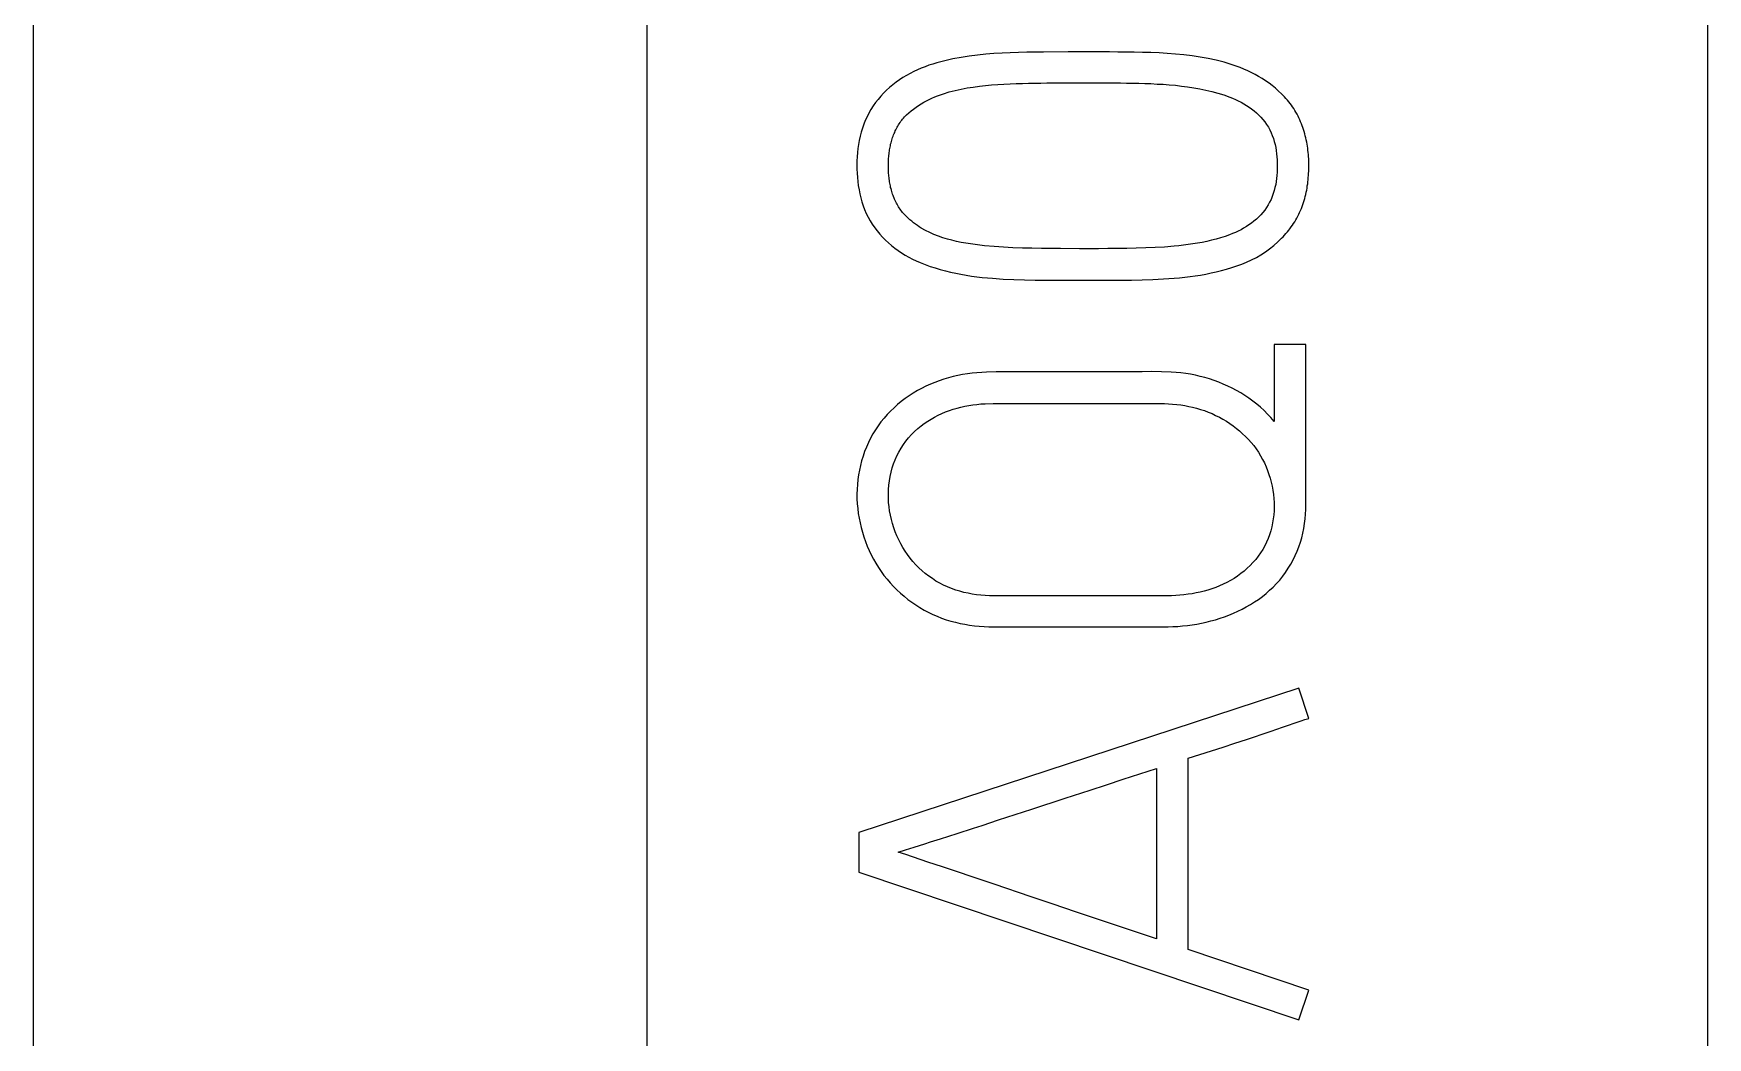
# Model space of a CAD drawing. Header units: inches. Extents: x 9000 to 22395, y 8106 to 17135.
# Drawn here: x 10400.8 to 10414.13, y 8314.31 to 8322.3 of the extents above; entities that cross this region are included whole.
import ezdxf

# ---------------------------------------------------------------- set-up
doc = ezdxf.new("R2010")
doc.units = ezdxf.units.IN
doc.header["$MEASUREMENT"] = 0
doc.layers.add('20000_FRONT_O', color=7, linetype='Continuous')
doc.layers.add('20500_FRONT_O_LABELING', color=7, linetype='Continuous')

msp = doc.modelspace()

# ---------------------------------------------------------------- linework, layer by layer
at = {"layer": '20000_FRONT_O', "linetype": 'Continuous'}
for p, q in [((10400.798, 8294.993), (10400.798, 8517.173)), ((10405.686, 8298.787), (10405.686, 8372.755)), ((10414.129, 8351.649), (10414.129, 8298.104))]:
    msp.add_line(p, q, dxfattribs=at)
at = {"layer": '20500_FRONT_O_LABELING', "linetype": 'Continuous'}
for p, q in [((10409.063, 8321.91), (10409.16, 8321.91)), ((10410.678, 8319.825), (10410.678, 8319.213)), ((10410.93, 8319.825), (10410.678, 8319.825)), ((10410.93, 8318.699), (10410.93, 8319.825)), ((10409.394, 8319.608), (10408.542, 8319.608)), ((10408.484, 8317.577), (10409.796, 8317.577)), ((10410.875, 8317.089), (10407.37, 8315.94)), ((10410.954, 8316.847), (10410.875, 8317.089)), ((10410.459, 8316.681), (10410.521, 8316.701)), ((10410.521, 8316.701), (10410.583, 8316.722)), ((10409.993, 8316.532), (10410.086, 8316.561)), ((10410.086, 8316.561), (10410.18, 8316.59)), ((10410.18, 8316.59), (10410.273, 8316.62)), ((10410.273, 8316.62), (10410.366, 8316.65)), ((10410.366, 8316.65), (10410.459, 8316.681)), ((10409.609, 8316.405), (10409.741, 8316.448)), ((10409.741, 8316.448), (10409.741, 8315.092)), ((10409.993, 8315.008), (10409.993, 8316.532)), ((10409.212, 8316.277), (10409.344, 8316.32)), ((10409.344, 8316.32), (10409.476, 8316.363)), ((10409.476, 8316.363), (10409.609, 8316.405)), ((10408.748, 8316.125), (10409.013, 8316.212)), ((10409.013, 8316.212), (10409.212, 8316.277)), ((10408.484, 8316.039), (10408.682, 8316.104)), ((10408.682, 8316.104), (10408.748, 8316.125)), ((10407.37, 8315.94), (10407.37, 8315.624)), ((10408.02, 8315.889), (10408.153, 8315.932)), ((10408.153, 8315.932), (10408.285, 8315.974)), ((10407.685, 8315.782), (10407.742, 8315.8)), ((10407.744, 8315.763), (10407.685, 8315.782)), ((10407.742, 8315.8), (10407.812, 8315.823)), ((10407.921, 8315.704), (10407.744, 8315.763)), ((10407.812, 8315.823), (10407.897, 8315.85)), ((10407.37, 8315.624), (10410.875, 8314.446)), ((10408.038, 8315.665), (10407.921, 8315.704)), ((10408.156, 8315.626), (10408.038, 8315.665)), ((10408.273, 8315.586), (10408.156, 8315.626)), ((10408.449, 8315.527), (10408.273, 8315.586)), ((10408.743, 8315.427), (10408.449, 8315.527)), ((10408.919, 8315.367), (10408.743, 8315.427)), ((10409.095, 8315.308), (10408.919, 8315.367)), ((10409.271, 8315.249), (10409.095, 8315.308)), ((10409.447, 8315.19), (10409.271, 8315.249)), ((10409.741, 8315.092), (10409.447, 8315.19)), ((10410.954, 8314.683), (10409.993, 8315.008)), ((10410.875, 8314.446), (10410.954, 8314.683))]:
    msp.add_line(p, q, dxfattribs=at)
for points in [[(10408.84, 8322.155), (10408.774, 8322.154), (10408.709, 8322.153), (10408.643, 8322.152), (10408.577, 8322.149), (10408.511, 8322.146), (10408.446, 8322.142), (10408.381, 8322.137), (10408.315, 8322.13), (10408.25, 8322.121), (10408.185, 8322.112), (10408.12, 8322.1), (10408.055, 8322.086), (10407.992, 8322.069), (10407.96, 8322.059), (10407.929, 8322.049), (10407.898, 8322.038), (10407.868, 8322.026), (10407.838, 8322.013), (10407.808, 8321.999), (10407.779, 8321.984), (10407.75, 8321.968), (10407.722, 8321.951), (10407.694, 8321.933), (10407.668, 8321.914), (10407.641, 8321.894), (10407.616, 8321.873), (10407.592, 8321.851), (10407.568, 8321.827), (10407.546, 8321.803), (10407.524, 8321.778), (10407.504, 8321.752), (10407.485, 8321.725), (10407.467, 8321.698), (10407.451, 8321.669), (10407.436, 8321.64), (10407.422, 8321.609), (10407.41, 8321.579), (10407.399, 8321.548), (10407.389, 8321.516), (10407.381, 8321.484), (10407.374, 8321.451), (10407.368, 8321.419), (10407.363, 8321.386), (10407.36, 8321.354), (10407.357, 8321.321), (10407.356, 8321.288), (10407.355, 8321.255), (10407.355, 8321.222), (10407.357, 8321.189), (10407.359, 8321.156), (10407.362, 8321.123), (10407.366, 8321.091), (10407.372, 8321.058), (10407.378, 8321.026), (10407.386, 8320.994), (10407.395, 8320.962), (10407.406, 8320.931), (10407.417, 8320.9), (10407.43, 8320.869), (10407.445, 8320.84), (10407.461, 8320.811), (10407.478, 8320.783), (10407.497, 8320.756), (10407.516, 8320.73), (10407.537, 8320.705), (10407.559, 8320.68), (10407.582, 8320.657), (10407.606, 8320.634), (10407.631, 8320.613), (10407.657, 8320.592), (10407.683, 8320.573), (10407.711, 8320.555), (10407.739, 8320.537), (10407.768, 8320.521), (10407.797, 8320.505), (10407.827, 8320.491), (10407.858, 8320.478)], [(10410.737, 8321.821), (10410.713, 8321.844), (10410.689, 8321.866), (10410.663, 8321.887), (10410.637, 8321.907), (10410.61, 8321.926), (10410.582, 8321.944), (10410.554, 8321.96), (10410.526, 8321.976), (10410.496, 8321.991), (10410.467, 8322.005), (10410.437, 8322.019), (10410.406, 8322.031), (10410.375, 8322.043), (10410.344, 8322.054), (10410.313, 8322.064), (10410.281, 8322.073), (10410.217, 8322.09), (10410.153, 8322.104), (10410.089, 8322.115), (10410.024, 8322.125), (10409.958, 8322.133), (10409.893, 8322.139), (10409.827, 8322.144), (10409.761, 8322.148), (10409.695, 8322.15), (10409.629, 8322.152), (10409.563, 8322.154), (10409.498, 8322.155), (10409.432, 8322.155), (10409.366, 8322.156), (10409.3, 8322.157), (10409.235, 8322.157), (10409.169, 8322.157), (10409.103, 8322.157), (10409.038, 8322.156), (10408.84, 8322.155)], [(10407.749, 8321.654), (10407.768, 8321.671), (10407.787, 8321.686), (10407.806, 8321.701), (10407.826, 8321.716), (10407.846, 8321.729), (10407.867, 8321.742), (10407.888, 8321.755), (10407.909, 8321.766), (10407.931, 8321.777), (10407.953, 8321.787), (10407.975, 8321.797), (10407.998, 8321.806), (10408.044, 8321.823), (10408.091, 8321.837), (10408.138, 8321.849), (10408.186, 8321.86), (10408.234, 8321.869), (10408.282, 8321.876), (10408.331, 8321.883), (10408.379, 8321.888), (10408.428, 8321.893), (10408.477, 8321.896), (10408.526, 8321.899), (10408.575, 8321.902), (10408.624, 8321.903), (10408.673, 8321.905), (10408.722, 8321.906), (10408.77, 8321.907), (10408.819, 8321.908), (10408.868, 8321.909), (10408.917, 8321.909), (10408.965, 8321.91), (10409.014, 8321.91), (10409.063, 8321.91)], [(10409.16, 8321.91), (10409.306, 8321.91), (10409.355, 8321.91), (10409.404, 8321.91), (10409.453, 8321.909), (10409.501, 8321.908), (10409.55, 8321.908), (10409.599, 8321.906), (10409.648, 8321.905), (10409.696, 8321.903), (10409.745, 8321.9), (10409.794, 8321.898), (10409.843, 8321.894), (10409.891, 8321.89), (10409.94, 8321.884), (10409.989, 8321.878), (10410.038, 8321.871), (10410.086, 8321.862), (10410.134, 8321.852), (10410.182, 8321.841), (10410.23, 8321.828), (10410.278, 8321.813), (10410.324, 8321.796), (10410.347, 8321.787), (10410.37, 8321.777), (10410.392, 8321.766), (10410.415, 8321.755), (10410.436, 8321.743), (10410.457, 8321.73), (10410.478, 8321.716), (10410.498, 8321.702), (10410.518, 8321.686), (10410.537, 8321.67), (10410.555, 8321.653), (10410.572, 8321.636), (10410.589, 8321.617), (10410.604, 8321.598), (10410.618, 8321.578), (10410.632, 8321.557), (10410.643, 8321.535), (10410.654, 8321.512), (10410.663, 8321.489), (10410.672, 8321.466), (10410.679, 8321.442), (10410.685, 8321.418), (10410.69, 8321.394), (10410.694, 8321.37), (10410.697, 8321.345), (10410.7, 8321.32), (10410.702, 8321.296), (10410.703, 8321.271), (10410.703, 8321.246), (10410.703, 8321.222), (10410.702, 8321.197), (10410.7, 8321.172), (10410.697, 8321.148), (10410.694, 8321.124), (10410.69, 8321.099), (10410.684, 8321.075), (10410.678, 8321.051), (10410.671, 8321.027), (10410.662, 8321.004), (10410.653, 8320.981), (10410.642, 8320.959), (10410.63, 8320.937), (10410.617, 8320.916), (10410.603, 8320.896), (10410.588, 8320.876), (10410.571, 8320.857), (10410.554, 8320.84), (10410.536, 8320.823), (10410.517, 8320.807), (10410.497, 8320.792), (10410.477, 8320.778), (10410.457, 8320.764), (10410.435, 8320.751), (10410.414, 8320.74), (10410.392, 8320.728), (10410.369, 8320.718), (10410.346, 8320.709), (10410.323, 8320.7)], [(10410.737, 8320.672), (10410.749, 8320.684), (10410.761, 8320.697), (10410.772, 8320.709), (10410.783, 8320.722), (10410.794, 8320.735), (10410.804, 8320.748), (10410.814, 8320.762), (10410.824, 8320.775), (10410.833, 8320.789), (10410.842, 8320.803), (10410.85, 8320.818), (10410.859, 8320.833), (10410.867, 8320.847), (10410.874, 8320.863), (10410.881, 8320.878), (10410.888, 8320.893), (10410.895, 8320.909), (10410.901, 8320.925), (10410.906, 8320.941), (10410.912, 8320.957), (10410.917, 8320.973), (10410.921, 8320.989), (10410.926, 8321.005), (10410.93, 8321.021), (10410.933, 8321.038), (10410.937, 8321.054), (10410.94, 8321.071), (10410.942, 8321.088), (10410.945, 8321.104), (10410.947, 8321.121), (10410.949, 8321.138), (10410.95, 8321.155), (10410.951, 8321.171), (10410.952, 8321.188), (10410.953, 8321.205), (10410.954, 8321.222), (10410.954, 8321.238), (10410.954, 8321.255), (10410.954, 8321.272), (10410.953, 8321.288), (10410.953, 8321.305), (10410.952, 8321.322), (10410.951, 8321.338), (10410.949, 8321.355), (10410.947, 8321.372), (10410.945, 8321.388), (10410.943, 8321.405), (10410.94, 8321.422), (10410.937, 8321.438), (10410.934, 8321.455), (10410.93, 8321.472), (10410.926, 8321.488), (10410.922, 8321.504), (10410.917, 8321.521), (10410.912, 8321.537), (10410.907, 8321.553), (10410.901, 8321.568), (10410.895, 8321.584), (10410.889, 8321.599), (10410.882, 8321.615), (10410.875, 8321.63), (10410.868, 8321.645), (10410.86, 8321.66), (10410.851, 8321.675), (10410.843, 8321.69), (10410.834, 8321.704), (10410.824, 8321.718), (10410.815, 8321.732), (10410.805, 8321.745), (10410.794, 8321.759), (10410.783, 8321.772), (10410.772, 8321.785), (10410.761, 8321.797), (10410.749, 8321.809), (10410.737, 8321.821)], [(10407.749, 8320.845), (10407.742, 8320.853), (10407.734, 8320.861), (10407.726, 8320.869), (10407.719, 8320.878), (10407.712, 8320.886), (10407.705, 8320.895), (10407.699, 8320.904), (10407.693, 8320.913), (10407.687, 8320.923), (10407.681, 8320.932), (10407.675, 8320.942), (10407.67, 8320.952), (10407.665, 8320.962), (10407.66, 8320.972), (10407.655, 8320.982), (10407.651, 8320.992), (10407.647, 8321.003), (10407.643, 8321.013), (10407.639, 8321.024), (10407.636, 8321.034), (10407.633, 8321.045), (10407.63, 8321.056), (10407.627, 8321.067), (10407.624, 8321.077), (10407.622, 8321.088), (10407.62, 8321.099), (10407.618, 8321.11), (10407.616, 8321.121), (10407.614, 8321.132), (10407.613, 8321.144), (10407.611, 8321.155), (10407.61, 8321.166), (10407.609, 8321.177), (10407.608, 8321.188), (10407.608, 8321.199), (10407.607, 8321.21), (10407.607, 8321.221), (10407.607, 8321.232), (10407.606, 8321.243), (10407.606, 8321.254), (10407.607, 8321.265), (10407.607, 8321.277), (10407.607, 8321.288), (10407.608, 8321.299), (10407.608, 8321.31), (10407.609, 8321.321), (10407.61, 8321.332), (10407.611, 8321.343), (10407.613, 8321.354), (10407.614, 8321.365), (10407.616, 8321.376), (10407.618, 8321.387), (10407.62, 8321.398), (10407.622, 8321.409), (10407.624, 8321.42), (10407.627, 8321.431), (10407.63, 8321.442), (10407.633, 8321.453), (10407.636, 8321.463), (10407.64, 8321.474), (10407.643, 8321.484), (10407.647, 8321.495), (10407.651, 8321.505), (10407.656, 8321.515), (10407.66, 8321.526), (10407.665, 8321.536), (10407.67, 8321.546), (10407.676, 8321.556), (10407.681, 8321.565), (10407.687, 8321.575), (10407.693, 8321.584), (10407.699, 8321.594), (10407.706, 8321.603), (10407.712, 8321.612), (10407.719, 8321.621), (10407.727, 8321.629), (10407.734, 8321.638), (10407.742, 8321.646), (10407.749, 8321.654)], [(10409.127, 8320.588), (10408.976, 8320.589), (10408.9, 8320.59), (10408.825, 8320.59), (10408.749, 8320.592), (10408.674, 8320.593), (10408.598, 8320.596), (10408.523, 8320.6), (10408.448, 8320.605), (10408.372, 8320.612), (10408.335, 8320.616), (10408.297, 8320.621), (10408.26, 8320.626), (10408.223, 8320.632), (10408.186, 8320.639), (10408.149, 8320.647), (10408.112, 8320.656), (10408.076, 8320.665), (10408.04, 8320.676), (10408.004, 8320.688), (10407.969, 8320.702), (10407.935, 8320.717), (10407.901, 8320.734), (10407.868, 8320.753), (10407.852, 8320.763), (10407.837, 8320.773), (10407.821, 8320.784), (10407.806, 8320.795), (10407.792, 8320.807), (10407.777, 8320.819), (10407.763, 8320.832), (10407.749, 8320.845)], [(10410.323, 8320.7), (10410.287, 8320.687), (10410.251, 8320.676), (10410.215, 8320.665), (10410.178, 8320.656), (10410.141, 8320.647), (10410.105, 8320.639), (10410.068, 8320.633), (10410.031, 8320.626), (10409.993, 8320.621), (10409.956, 8320.616), (10409.919, 8320.612), (10409.881, 8320.608), (10409.806, 8320.602), (10409.73, 8320.598), (10409.655, 8320.595), (10409.579, 8320.592), (10409.504, 8320.591), (10409.429, 8320.589), (10409.353, 8320.589), (10409.278, 8320.588), (10409.202, 8320.588), (10409.127, 8320.588)], [(10409.372, 8320.338), (10409.457, 8320.339), (10409.542, 8320.339), (10409.627, 8320.341), (10409.712, 8320.343), (10409.797, 8320.348), (10409.881, 8320.354), (10409.924, 8320.357), (10409.966, 8320.362), (10410.008, 8320.367), (10410.05, 8320.373), (10410.092, 8320.379), (10410.134, 8320.387), (10410.176, 8320.395), (10410.217, 8320.404), (10410.258, 8320.414), (10410.299, 8320.426), (10410.34, 8320.438), (10410.38, 8320.451), (10410.42, 8320.466), (10410.459, 8320.482), (10410.498, 8320.499), (10410.536, 8320.519), (10410.572, 8320.54), (10410.608, 8320.563), (10410.642, 8320.588), (10410.675, 8320.614), (10410.707, 8320.642), (10410.737, 8320.672)], [(10407.858, 8320.478), (10407.898, 8320.462), (10407.938, 8320.448), (10407.978, 8320.435), (10408.019, 8320.423), (10408.06, 8320.412), (10408.101, 8320.402), (10408.142, 8320.393), (10408.184, 8320.385), (10408.226, 8320.377), (10408.268, 8320.371), (10408.31, 8320.365), (10408.352, 8320.36), (10408.394, 8320.356), (10408.436, 8320.353), (10408.521, 8320.347), (10408.606, 8320.343), (10408.691, 8320.341), (10408.776, 8320.339), (10408.861, 8320.338), (10408.946, 8320.337), (10409.031, 8320.337), (10409.116, 8320.337), (10409.201, 8320.337), (10409.372, 8320.338)], [(10408.542, 8319.608), (10408.465, 8319.607), (10408.388, 8319.605), (10408.349, 8319.603), (10408.311, 8319.6), (10408.273, 8319.597), (10408.235, 8319.592), (10408.197, 8319.586), (10408.159, 8319.579), (10408.122, 8319.57), (10408.084, 8319.56), (10408.048, 8319.549), (10408.011, 8319.537), (10407.975, 8319.524), (10407.94, 8319.509), (10407.905, 8319.493), (10407.87, 8319.476), (10407.837, 8319.458), (10407.804, 8319.439), (10407.771, 8319.418), (10407.74, 8319.396), (10407.709, 8319.372), (10407.679, 8319.348), (10407.651, 8319.322), (10407.623, 8319.295), (10407.597, 8319.268), (10407.572, 8319.239), (10407.547, 8319.209), (10407.525, 8319.178), (10407.503, 8319.146), (10407.483, 8319.113), (10407.464, 8319.079), (10407.447, 8319.044), (10407.431, 8319.009), (10407.416, 8318.973), (10407.404, 8318.937), (10407.392, 8318.9), (10407.383, 8318.863), (10407.375, 8318.825), (10407.368, 8318.788), (10407.363, 8318.75), (10407.359, 8318.711), (10407.357, 8318.673), (10407.356, 8318.634), (10407.356, 8318.596), (10407.358, 8318.557), (10407.362, 8318.519), (10407.366, 8318.48), (10407.372, 8318.442), (10407.38, 8318.404), (10407.389, 8318.367), (10407.399, 8318.33), (10407.41, 8318.293), (10407.423, 8318.256), (10407.437, 8318.22), (10407.453, 8318.185), (10407.469, 8318.15), (10407.487, 8318.116), (10407.506, 8318.083), (10407.526, 8318.05), (10407.548, 8318.018), (10407.571, 8317.987), (10407.595, 8317.957), (10407.62, 8317.928), (10407.646, 8317.899), (10407.673, 8317.872), (10407.702, 8317.845), (10407.731, 8317.82), (10407.761, 8317.796), (10407.793, 8317.773), (10407.824, 8317.751), (10407.857, 8317.73), (10407.89, 8317.711), (10407.924, 8317.693), (10407.959, 8317.676), (10407.994, 8317.661), (10408.03, 8317.647), (10408.066, 8317.634), (10408.103, 8317.623), (10408.14, 8317.613), (10408.177, 8317.604), (10408.215, 8317.597), (10408.253, 8317.591), (10408.291, 8317.586), (10408.329, 8317.583), (10408.368, 8317.58), (10408.407, 8317.578), (10408.484, 8317.577)], [(10410.678, 8319.213), (10410.652, 8319.243), (10410.626, 8319.272), (10410.598, 8319.299), (10410.569, 8319.326), (10410.539, 8319.351), (10410.509, 8319.375), (10410.477, 8319.398), (10410.445, 8319.419), (10410.412, 8319.44), (10410.378, 8319.459), (10410.344, 8319.478), (10410.309, 8319.495), (10410.273, 8319.51), (10410.237, 8319.525), (10410.201, 8319.538), (10410.164, 8319.551), (10410.126, 8319.562), (10410.089, 8319.572), (10410.051, 8319.58), (10410.013, 8319.588), (10409.974, 8319.594), (10409.936, 8319.599), (10409.897, 8319.603), (10409.858, 8319.605), (10409.781, 8319.609), (10409.704, 8319.61), (10409.626, 8319.609), (10409.549, 8319.608), (10409.471, 8319.608), (10409.394, 8319.608)], [(10407.84, 8319.157), (10407.866, 8319.178), (10407.892, 8319.197), (10407.919, 8319.215), (10407.946, 8319.232), (10407.974, 8319.248), (10408.003, 8319.262), (10408.032, 8319.276), (10408.062, 8319.288), (10408.092, 8319.299), (10408.122, 8319.31), (10408.153, 8319.319), (10408.184, 8319.327), (10408.216, 8319.334), (10408.247, 8319.34), (10408.279, 8319.345), (10408.311, 8319.349), (10408.343, 8319.352), (10408.376, 8319.354), (10408.44, 8319.357), (10408.505, 8319.357), (10408.57, 8319.357), (10408.635, 8319.356), (10409.543, 8319.356)], [(10409.543, 8319.356), (10409.609, 8319.357), (10409.674, 8319.357), (10409.739, 8319.357), (10409.805, 8319.355), (10409.869, 8319.351), (10409.902, 8319.348), (10409.934, 8319.344), (10409.966, 8319.339), (10409.998, 8319.333), (10410.029, 8319.326), (10410.06, 8319.318), (10410.092, 8319.309), (10410.122, 8319.299), (10410.153, 8319.287), (10410.183, 8319.275), (10410.212, 8319.261), (10410.242, 8319.246), (10410.27, 8319.23), (10410.298, 8319.214), (10410.325, 8319.196), (10410.352, 8319.177), (10410.378, 8319.157), (10410.403, 8319.137), (10410.427, 8319.115), (10410.451, 8319.092), (10410.473, 8319.069), (10410.495, 8319.045), (10410.515, 8319.02), (10410.534, 8318.994), (10410.552, 8318.967), (10410.569, 8318.939), (10410.585, 8318.911), (10410.6, 8318.882), (10410.613, 8318.852), (10410.625, 8318.822), (10410.636, 8318.791), (10410.646, 8318.76), (10410.654, 8318.729), (10410.662, 8318.697), (10410.668, 8318.665), (10410.672, 8318.632), (10410.675, 8318.6), (10410.677, 8318.567), (10410.678, 8318.535), (10410.677, 8318.502), (10410.675, 8318.47), (10410.671, 8318.438), (10410.666, 8318.406), (10410.66, 8318.374), (10410.651, 8318.342), (10410.642, 8318.311), (10410.63, 8318.281), (10410.617, 8318.251), (10410.603, 8318.222), (10410.587, 8318.193), (10410.57, 8318.166), (10410.551, 8318.139), (10410.531, 8318.113), (10410.509, 8318.089), (10410.487, 8318.065), (10410.463, 8318.043), (10410.438, 8318.021), (10410.413, 8318.001), (10410.386, 8317.981), (10410.359, 8317.963), (10410.33, 8317.946), (10410.302, 8317.931), (10410.273, 8317.916), (10410.243, 8317.903), (10410.213, 8317.891), (10410.182, 8317.88), (10410.151, 8317.87), (10410.12, 8317.861), (10410.088, 8317.854), (10410.056, 8317.847), (10410.024, 8317.841), (10409.992, 8317.836), (10409.959, 8317.832), (10409.927, 8317.829), (10409.894, 8317.826), (10409.861, 8317.824), (10409.828, 8317.823), (10409.796, 8317.823)], [(10409.796, 8317.823), (10408.619, 8317.823), (10408.55, 8317.823), (10408.481, 8317.823), (10408.446, 8317.824), (10408.412, 8317.825), (10408.377, 8317.827), (10408.343, 8317.83), (10408.308, 8317.833), (10408.274, 8317.838), (10408.241, 8317.844), (10408.207, 8317.851), (10408.174, 8317.86), (10408.142, 8317.87), (10408.109, 8317.882), (10408.077, 8317.895), (10408.046, 8317.91), (10408.015, 8317.925), (10407.985, 8317.942), (10407.956, 8317.961), (10407.928, 8317.98), (10407.9, 8318.001), (10407.874, 8318.023), (10407.848, 8318.047), (10407.824, 8318.071), (10407.801, 8318.097), (10407.779, 8318.124), (10407.758, 8318.152), (10407.739, 8318.18), (10407.72, 8318.209), (10407.704, 8318.239), (10407.688, 8318.27), (10407.674, 8318.302), (10407.661, 8318.334), (10407.649, 8318.366), (10407.639, 8318.399), (10407.63, 8318.432), (10407.623, 8318.466), (10407.616, 8318.5), (10407.612, 8318.534), (10407.608, 8318.568), (10407.607, 8318.603), (10407.606, 8318.637), (10407.607, 8318.672), (10407.61, 8318.706), (10407.614, 8318.741), (10407.62, 8318.775), (10407.628, 8318.809), (10407.637, 8318.842), (10407.647, 8318.875), (10407.66, 8318.907), (10407.674, 8318.939), (10407.69, 8318.969), (10407.707, 8318.999), (10407.726, 8319.028), (10407.746, 8319.056), (10407.767, 8319.083), (10407.79, 8319.109), (10407.815, 8319.134), (10407.84, 8319.157)], [(10409.796, 8317.577), (10409.834, 8317.577), (10409.872, 8317.579), (10409.911, 8317.581), (10409.949, 8317.584), (10409.987, 8317.588), (10410.025, 8317.593), (10410.062, 8317.599), (10410.1, 8317.606), (10410.137, 8317.615), (10410.174, 8317.624), (10410.211, 8317.634), (10410.247, 8317.645), (10410.283, 8317.657), (10410.318, 8317.671), (10410.353, 8317.685), (10410.388, 8317.701), (10410.422, 8317.718), (10410.456, 8317.735), (10410.489, 8317.755), (10410.521, 8317.775), (10410.553, 8317.796), (10410.584, 8317.819), (10410.613, 8317.843), (10410.642, 8317.868), (10410.67, 8317.894), (10410.697, 8317.922), (10410.722, 8317.95), (10410.746, 8317.98), (10410.769, 8318.011), (10410.79, 8318.043), (10410.81, 8318.076), (10410.829, 8318.11), (10410.845, 8318.144), (10410.861, 8318.179), (10410.875, 8318.215), (10410.887, 8318.251), (10410.898, 8318.287), (10410.907, 8318.324), (10410.914, 8318.361), (10410.92, 8318.399), (10410.924, 8318.436), (10410.927, 8318.474), (10410.929, 8318.511), (10410.93, 8318.549), (10410.93, 8318.624), (10410.93, 8318.699)], [(10410.706, 8316.765), (10410.737, 8316.776), (10410.768, 8316.786), (10410.799, 8316.797), (10410.83, 8316.807), (10410.861, 8316.817), (10410.892, 8316.828), (10410.923, 8316.838), (10410.954, 8316.847)], [(10410.583, 8316.722), (10410.614, 8316.733), (10410.645, 8316.743), (10410.706, 8316.765)], [(10408.285, 8315.974), (10408.352, 8315.996), (10408.484, 8316.039)], [(10407.897, 8315.85), (10407.94, 8315.864), (10408.02, 8315.889)]]:
    msp.add_lwpolyline(points, dxfattribs=at)

doc.saveas('drawing.dxf')
